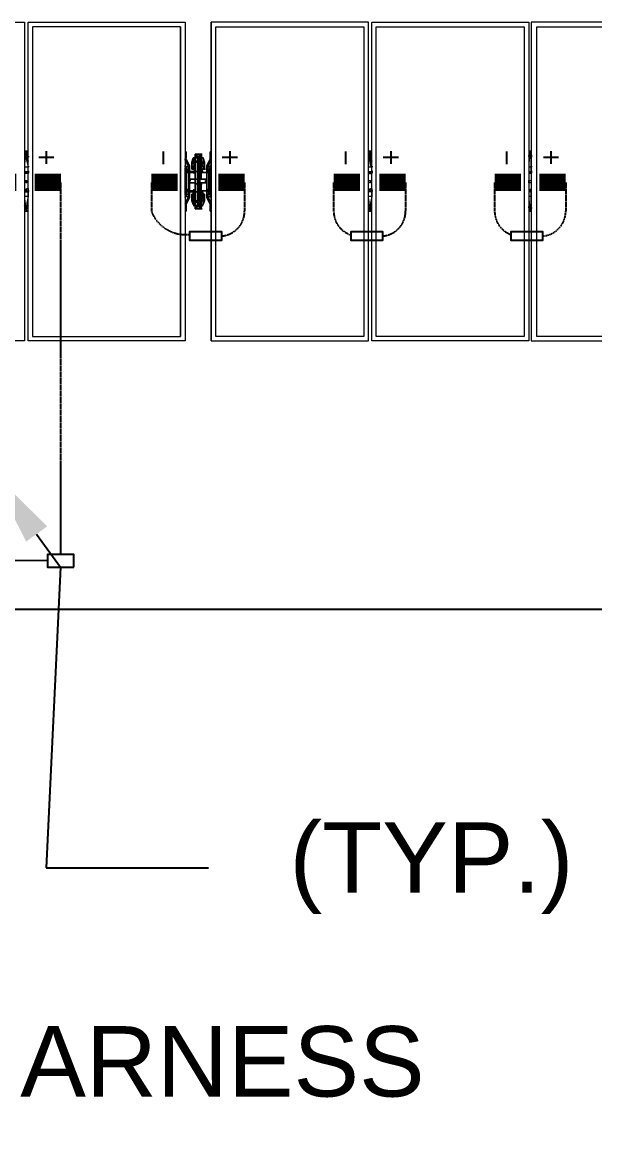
# Model space of a CAD drawing. Header units: feet. Extents: x -13743 to 68376, y -48 to 67763.
# Drawn here: x 4858.8 to 5021.5, y 9135.2 to 9451.6 of the extents above; entities that cross this region are included whole.
import ezdxf
from ezdxf import colors
from ezdxf.entities.mleader import LeaderData, LeaderLine
from ezdxf.lldxf.tags import DXFTag
from ezdxf.math import Vec2, Vec3

# ---------------------------------------------------------------- set-up
doc = ezdxf.new("R2010")
doc.units = ezdxf.units.FT
doc.header["$MEASUREMENT"] = 0
doc.linetypes.add('HIDDEN', pattern=[0.375, 0.25, -0.125])
for name, color, linetype in [('E-DC HARNESS-NEG', 170, 'DC HARNESS CABLE'), ('E-DC HARNESS-POS', 10, 'DC HARNESS CABLE'), ('E-HARN-COMP', 8, 'Continuous'), ('E-TRNK-CABL-NEG', 6, 'HIDDEN'), ('E-TRUNK-CABLE-POS', 6, 'HIDDEN'), ('G-ANNO-TEXT', 1, 'Continuous'), ('Polarity-Text', 7, 'Continuous')]:
    doc.layers.add(name, color=color, linetype=linetype)
doc.styles.add('NEI-A', font='arial.ttf')
doc.styles.get("Standard").update_dxf_attribs({"font": 'arial.ttf'})
tags = doc.linetypes.add('DC HARNESS CABLE', pattern='A,0.5,-0.2,["DH",Standard,S=0.1,R=0,X=-0.1,Y=-0.05],-0.2', length=0.9).pattern_tags.tags
tags[6] = DXFTag(74, 10)

# ---------------------------------------------------------------- blocks, each defined once
blk = doc.blocks.new('A$C4742fff2')
at = {"lineweight": 5}
for points in [[(13.2545, 0.4666), (13.4845, 0.4666), (13.4845, 0), (13.2545, 0)], [(13.4895, 0), (13.4895, 0.4666), (13.7194, 0.4666), (13.7194, 0)], [(13.7128, 0.46), (13.4961, 0.46), (13.4961, 0.0067), (13.7128, 0.0067)], [(13.7578, 0), (13.9878, 0), (13.9878, 0.4666), (13.7578, 0.4666)], [(13.7644, 0.0067), (13.7644, 0.46), (13.9811, 0.46), (13.9811, 0.0067)], [(13.9928, 0.4666), (14.2228, 0.4666), (14.2228, 0), (13.9928, 0)], [(13.9994, 0.0067), (13.9994, 0.46), (14.2161, 0.46), (14.2161, 0.0067)], [(14.2261, 0.4666), (14.2261, 0), (14.4577, 0), (14.4577, 0.4666)], [(14.2344, 0.46), (14.4511, 0.46), (14.4511, 0.0067), (14.2344, 0.0067)], [(13.7211, 0.27), (13.7211, 0.2683), (13.7211, 0.27), (13.7211, 0.2767), (13.7194, 0.2767), (13.7211, 0.2767)], [(13.7261, 0.2517), (13.7244, 0.2517), (13.7244, 0.255), (13.7244, 0.2567), (13.7261, 0.2567), (13.7211, 0.2667), (13.7261, 0.2567), (13.7244, 0.2567), (13.7244, 0.255), (13.7211, 0.255), (13.7211, 0.2517), (13.7244, 0.2517), (13.7261, 0.2517), (13.7261, 0.215), (13.7244, 0.215), (13.7261, 0.215), (13.7261, 0.2117), (13.7244, 0.2117), (13.7261, 0.2117), (13.7261, 0.21), (13.7211, 0.2), (13.7261, 0.21), (13.7261, 0.2117), (13.7244, 0.2117), (13.7211, 0.2117), (13.7244, 0.2117), (13.7261, 0.2117), (13.7244, 0.2117), (13.7244, 0.215), (13.7211, 0.215), (13.7211, 0.2167), (13.7194, 0.2167), (13.7194, 0.25), (13.7211, 0.25), (13.7211, 0.2517), (13.7211, 0.25), (13.7194, 0.25), (13.7194, 0.2167), (13.7211, 0.2167), (13.7211, 0.215), (13.7244, 0.215), (13.7261, 0.215), (13.7261, 0.2117), (13.7244, 0.2117), (13.7244, 0.215), (13.7261, 0.215), (13.7261, 0.2517), (13.7244, 0.2517), (13.7261, 0.2517), (13.7261, 0.255), (13.7261, 0.2567), (13.7261, 0.255)], [(13.7444, 0.2733), (13.7428, 0.2733), (13.7411, 0.2733), (13.7344, 0.2733), (13.7344, 0.2717), (13.7344, 0.27), (13.7344, 0.2683), (13.7328, 0.2683), (13.7328, 0.26), (13.7328, 0.2567), (13.7328, 0.26), (13.7328, 0.2683), (13.7344, 0.2683), (13.7344, 0.27), (13.7344, 0.2717), (13.7361, 0.2717), (13.7344, 0.2717), (13.7344, 0.2617), (13.7344, 0.2717), (13.7344, 0.27), (13.7361, 0.27), (13.7344, 0.27), (13.7344, 0.2717), (13.7344, 0.2733), (13.7361, 0.2733), (13.7344, 0.2733), (13.7361, 0.2717), (13.7378, 0.2717), (13.7361, 0.2717), (13.7378, 0.2717), (13.7361, 0.2717), (13.7378, 0.2717), (13.7361, 0.2717), (13.7378, 0.2717), (13.7378, 0.2683), (13.7378, 0.27), (13.7394, 0.27), (13.7378, 0.27), (13.7394, 0.27), (13.7378, 0.27), (13.7394, 0.27), (13.7411, 0.27), (13.7411, 0.2683), (13.7394, 0.2683), (13.7394, 0.2717), (13.7411, 0.2717), (13.7428, 0.2717), (13.7411, 0.2717), (13.7394, 0.2717), (13.7411, 0.2717), (13.7394, 0.2717), (13.7394, 0.2683), (13.7378, 0.2683), (13.7378, 0.2483), (13.7394, 0.2483), (13.7394, 0.2183), (13.7411, 0.2183), (13.7411, 0.2483), (13.7411, 0.2183), (13.7394, 0.2183), (13.7394, 0.2483), (13.7378, 0.2483), (13.7378, 0.2683), (13.7344, 0.2683), (13.7344, 0.2483), (13.7378, 0.2483), (13.7378, 0.2183), (13.7394, 0.2183), (13.7378, 0.2183), (13.7378, 0.2), (13.7394, 0.2), (13.7411, 0.2), (13.7394, 0.2), (13.7378, 0.2), (13.7378, 0.2183), (13.7344, 0.2183), (13.7344, 0.2483), (13.7328, 0.2483), (13.7344, 0.2483), (13.7328, 0.2483), (13.7344, 0.2483), (13.7328, 0.2483), (13.7344, 0.2483), (13.7261, 0.2483), (13.7244, 0.2483), (13.7228, 0.2483), (13.7244, 0.2483), (13.7228, 0.2483), (13.7244, 0.2483), (13.7228, 0.2483), (13.7244, 0.2483), (13.7228, 0.2483), (13.7244, 0.2483), (13.7228, 0.25), (13.7228, 0.2483), (13.7211, 0.2483), (13.7228, 0.2483), (13.7244, 0.2483), (13.7244, 0.2467), (13.7228, 0.2467), (13.7211, 0.2467), (13.7211, 0.2483), (13.7211, 0.2467), (13.7228, 0.2467), (13.7244, 0.2467), (13.7244, 0.2483), (13.7228, 0.2483), (13.7244, 0.2483), (13.7228, 0.2483), (13.7244, 0.2483), (13.7228, 0.2483), (13.7244, 0.2483), (13.7228, 0.2483), (13.7244, 0.2483), (13.7261, 0.2483), (13.7344, 0.2483), (13.7344, 0.2183), (13.7378, 0.2183), (13.7378, 0.2483), (13.7344, 0.2483), (13.7344, 0.2683), (13.7378, 0.2683), (13.7378, 0.2483), (13.7378, 0.2683), (13.7394, 0.2683), (13.7411, 0.2683), (13.7411, 0.27), (13.7394, 0.27), (13.7411, 0.27), (13.7394, 0.27), (13.7378, 0.27), (13.7378, 0.2683), (13.7378, 0.2717), (13.7361, 0.2717), (13.7344, 0.2717), (13.7344, 0.2733), (13.7411, 0.2733), (13.7428, 0.2733), (13.7428, 0.27), (13.7428, 0.2717), (13.7428, 0.27), (13.7444, 0.27), (13.7428, 0.27), (13.7428, 0.2733), (13.7411, 0.2717), (13.7394, 0.2717), (13.7411, 0.2717), (13.7394, 0.2717), (13.7411, 0.2717), (13.7428, 0.2717), (13.7444, 0.2717), (13.7428, 0.2717), (13.7411, 0.2717), (13.7428, 0.2717), (13.7428, 0.2733), (13.7411, 0.2717), (13.7428, 0.2717), (13.7428, 0.2733), (13.7444, 0.2733), (13.7428, 0.2733)], [(13.7294, 0.2533), (13.7294, 0.2517), (13.7294, 0.2617), (13.7294, 0.2517), (13.7294, 0.2617), (13.7294, 0.2517)], [(13.7361, 0.2717), (13.7344, 0.2717), (13.7344, 0.2733), (13.7361, 0.2733), (13.7344, 0.2733)], [(13.7361, 0.2733), (13.7344, 0.2733)], [(13.7361, 0.2633), (13.7344, 0.2633)], [(13.7344, 0.24), (13.7344, 0.2383), (13.7344, 0.24), (13.7344, 0.2617), (13.7361, 0.2617), (13.7344, 0.2617)], [(13.7394, 0.2683), (13.7394, 0.2483), (13.7411, 0.2483), (13.7411, 0.2683)], [(13.7394, 0.2683), (13.7394, 0.2483), (13.7411, 0.2483), (13.7411, 0.2683)], [(13.7428, 0.2633), (13.7411, 0.2633)], [(13.7428, 0.2617), (13.7428, 0.2717), (13.7428, 0.2617), (13.7444, 0.2617), (13.7428, 0.2617), (13.7428, 0.24), (13.7428, 0.2383), (13.7428, 0.24), (13.7428, 0.2367), (13.7428, 0.24), (13.7428, 0.2367), (13.7428, 0.24)], [(13.7428, 0.2683), (13.7428, 0.26), (13.7461, 0.26), (13.7461, 0.2583), (13.7461, 0.26), (13.7428, 0.26)], [(13.7461, 0.2683), (13.7461, 0.26), (13.7461, 0.2683), (13.7428, 0.2683), (13.7461, 0.2683), (13.7478, 0.2617), (13.7478, 0.2517), (13.7461, 0.2517), (13.7461, 0.2533), (13.7461, 0.2517), (13.7478, 0.2517), (13.7478, 0.2617)], [(13.7478, 0.2517), (13.7478, 0.2617), (13.7478, 0.2517), (13.7494, 0.2517)], [(13.7528, 0.255), (13.7561, 0.255), (13.7561, 0.2533), (13.7544, 0.2517), (13.7561, 0.2517), (13.7561, 0.2533), (13.7578, 0.2533), (13.7561, 0.2533), (13.7561, 0.2517), (13.7544, 0.2517), (13.7561, 0.2533), (13.7561, 0.255), (13.7528, 0.255), (13.7511, 0.2567), (13.7561, 0.2667), (13.7511, 0.2567), (13.7528, 0.255), (13.7544, 0.255), (13.7528, 0.255), (13.7528, 0.2533), (13.7511, 0.2517), (13.7511, 0.255)], [(13.7561, 0.2683), (13.7561, 0.27), (13.7561, 0.2767), (13.7578, 0.2767), (13.7561, 0.2767), (13.7561, 0.27)], [(13.7194, 0.2517), (13.7194, 0.2533), (13.7194, 0.2517), (13.7211, 0.2517), (13.7194, 0.2517), (13.7194, 0.25)], [(13.7211, 0.2467), (13.7194, 0.2467)], [(13.7244, 0.2517), (13.7211, 0.2517), (13.7211, 0.255), (13.7244, 0.255)], [(13.7228, 0.25), (13.7211, 0.25), (13.7211, 0.2483), (13.7211, 0.2467), (13.7228, 0.2467), (13.7244, 0.2467), (13.7244, 0.2483), (13.7244, 0.25)], [(13.7228, 0.25), (13.7211, 0.2483), (13.7228, 0.2467), (13.7244, 0.2483)], [(13.7228, 0.25), (13.7211, 0.25), (13.7211, 0.2483), (13.7211, 0.2467), (13.7228, 0.2467), (13.7244, 0.2467), (13.7244, 0.2483), (13.7244, 0.25)], [(13.7228, 0.25), (13.7211, 0.2483), (13.7228, 0.2467), (13.7244, 0.2483)], [(13.7244, 0.2483), (13.7228, 0.25), (13.7228, 0.2483)], [(13.7244, 0.255), (13.7261, 0.255)], [(13.7244, 0.255), (13.7261, 0.255)], [(13.7261, 0.2483), (13.7311, 0.2483)], [(13.7344, 0.2467), (13.7261, 0.2467)], [(13.7328, 0.25), (13.7311, 0.2517), (13.7294, 0.2517), (13.7311, 0.2517), (13.7328, 0.25), (13.7311, 0.2517), (13.7328, 0.25), (13.7328, 0.255), (13.7311, 0.2567), (13.7328, 0.255), (13.7328, 0.25), (13.7311, 0.2517)], [(13.7311, 0.26), (13.7311, 0.2583)], [(13.7311, 0.2517), (13.7311, 0.2567)], [(13.7328, 0.2517), (13.7328, 0.25), (13.7311, 0.2517), (13.7328, 0.25)], [(13.7311, 0.2467), (13.7328, 0.245)], [(13.7378, 0.1983), (13.7378, 0.2483), (13.7378, 0.1983), (13.7344, 0.1983), (13.7344, 0.2183), (13.7344, 0.1983)], [(13.7461, 0.2567), (13.7461, 0.2517), (13.7444, 0.2517), (13.7444, 0.25), (13.7428, 0.255), (13.7444, 0.255), (13.7444, 0.2567)], [(13.7461, 0.2567), (13.7461, 0.2517), (13.7444, 0.2517), (13.7444, 0.25), (13.7428, 0.255), (13.7444, 0.255), (13.7444, 0.2567)], [(13.7444, 0.2483), (13.7428, 0.2483)], [(13.7444, 0.2483), (13.7428, 0.2483), (13.7444, 0.2483), (13.7461, 0.2483)], [(13.7511, 0.2467), (13.7428, 0.2467)], [(13.7444, 0.2567), (13.7444, 0.26)], [(13.7461, 0.2517), (13.7444, 0.25), (13.7444, 0.2517), (13.7444, 0.25), (13.7461, 0.2517), (13.7444, 0.25)], [(13.7461, 0.2517), (13.7444, 0.25)], [(13.7461, 0.2483), (13.7444, 0.2483)], [(13.7511, 0.255), (13.7511, 0.2567), (13.7511, 0.255), (13.7511, 0.2517), (13.7528, 0.2533), (13.7528, 0.255)], [(13.7561, 0.25), (13.7561, 0.2167), (13.7544, 0.2167), (13.7544, 0.215), (13.7511, 0.215), (13.7528, 0.215), (13.7511, 0.215), (13.7511, 0.2517), (13.7511, 0.215), (13.7528, 0.215), (13.7528, 0.2117), (13.7561, 0.2117), (13.7561, 0.2133), (13.7544, 0.215), (13.7561, 0.215), (13.7578, 0.2133), (13.7561, 0.215), (13.7544, 0.215), (13.7544, 0.2167), (13.7561, 0.2167), (13.7561, 0.25), (13.7544, 0.25), (13.7544, 0.2517), (13.7511, 0.2517), (13.7544, 0.2517), (13.7544, 0.25), (13.7561, 0.25), (13.7561, 0.2517)], [(13.7528, 0.2517), (13.7511, 0.2517)], [(13.7528, 0.25), (13.7511, 0.2483), (13.7528, 0.2467), (13.7544, 0.2483)], [(13.7528, 0.2467), (13.7544, 0.2467), (13.7544, 0.2483), (13.7544, 0.25), (13.7528, 0.25), (13.7511, 0.25), (13.7511, 0.2483), (13.7511, 0.2467)], [(13.7528, 0.25), (13.7511, 0.2483), (13.7528, 0.2467), (13.7544, 0.2483)], [(13.7528, 0.2467), (13.7544, 0.2467), (13.7544, 0.2483), (13.7544, 0.25), (13.7528, 0.25), (13.7511, 0.25), (13.7511, 0.2483), (13.7511, 0.2467)], [(13.7544, 0.2483), (13.7528, 0.2483)], [(13.7544, 0.2483), (13.7528, 0.2483)], [(13.7578, 0.2467), (13.7561, 0.2467)], [(13.4861, 0.235), (13.4878, 0.235), (13.4878, 0.2317), (13.4861, 0.2317), (13.4861, 0.2333), (13.4845, 0.2333)], [(13.7211, 0.2367), (13.7194, 0.2367)], [(13.7211, 0.235), (13.7194, 0.235)], [(13.7211, 0.2317), (13.7194, 0.2317)], [(13.7211, 0.2317), (13.7194, 0.2317)], [(13.7344, 0.2367), (13.7261, 0.2367), (13.7344, 0.2367), (13.7344, 0.24), (13.7344, 0.2367), (13.7361, 0.2367), (13.7344, 0.2367), (13.7361, 0.2367), (13.7344, 0.2367), (13.7361, 0.2367), (13.7344, 0.2367), (13.7361, 0.2367)], [(13.7261, 0.2317), (13.7261, 0.235), (13.7278, 0.235), (13.7261, 0.235)], [(13.7278, 0.2317), (13.7261, 0.2317), (13.7344, 0.2317), (13.7344, 0.23), (13.7361, 0.23), (13.7344, 0.23), (13.7344, 0.2317), (13.7261, 0.2317)], [(13.7344, 0.2367), (13.7344, 0.24)], [(13.7344, 0.23), (13.7361, 0.23), (13.7344, 0.23), (13.7344, 0.2317)], [(13.7344, 0.2267), (13.7344, 0.23)], [(13.7344, 0.2267), (13.7344, 0.23)], [(13.7344, 0.2267), (13.7344, 0.2283), (13.7344, 0.2267), (13.7344, 0.205), (13.7361, 0.205), (13.7344, 0.205)], [(13.7511, 0.2367), (13.7411, 0.2367)], [(13.7511, 0.235), (13.7494, 0.235), (13.7494, 0.2317), (13.7511, 0.2317), (13.7411, 0.2317), (13.7511, 0.2317), (13.7494, 0.2317), (13.7494, 0.235)], [(13.7444, 0.2367), (13.7428, 0.2367)], [(13.7444, 0.2367), (13.7428, 0.2367)], [(13.7428, 0.23), (13.7444, 0.23), (13.7428, 0.23), (13.7428, 0.2317), (13.7428, 0.23), (13.7428, 0.2267)], [(13.7444, 0.23), (13.7428, 0.23), (13.7428, 0.2267), (13.7428, 0.23)], [(13.7428, 0.2267), (13.7428, 0.2283), (13.7428, 0.2267), (13.7428, 0.205), (13.7444, 0.205), (13.7428, 0.205)], [(13.7578, 0.2367), (13.7561, 0.2367)], [(13.7578, 0.235), (13.7561, 0.235)], [(13.7561, 0.2317), (13.7578, 0.2317)], [(13.7561, 0.2317), (13.7578, 0.2317)], [(13.9894, 0.235), (13.9911, 0.235), (13.9911, 0.2317), (13.9894, 0.2317), (13.9878, 0.2333), (13.9878, 0.235)], [(14.2244, 0.235), (14.2261, 0.235), (14.2261, 0.2317), (14.2228, 0.2317), (14.2228, 0.2333), (14.2228, 0.235)], [(13.7228, 0.2183), (13.7211, 0.2183), (13.7211, 0.22), (13.7194, 0.22), (13.7211, 0.22), (13.7211, 0.2183), (13.7228, 0.2183), (13.7244, 0.2183), (13.7244, 0.22), (13.7228, 0.22), (13.7244, 0.22), (13.7228, 0.22), (13.7244, 0.22), (13.7228, 0.22), (13.7244, 0.22), (13.7228, 0.22), (13.7244, 0.22), (13.7228, 0.22), (13.7244, 0.22), (13.7228, 0.22), (13.7244, 0.22), (13.7228, 0.22), (13.7244, 0.22), (13.7228, 0.22), (13.7244, 0.22), (13.7261, 0.22), (13.7244, 0.22), (13.7228, 0.22), (13.7228, 0.2217), (13.7244, 0.22), (13.7244, 0.2183)], [(13.7194, 0.2167), (13.7194, 0.215)], [(13.7194, 0.2133), (13.7194, 0.215), (13.7211, 0.215), (13.7211, 0.2117), (13.7211, 0.215), (13.7194, 0.215)], [(13.7244, 0.22), (13.7228, 0.22), (13.7211, 0.22), (13.7228, 0.22), (13.7228, 0.2217)], [(13.7228, 0.2217), (13.7211, 0.22), (13.7228, 0.2183), (13.7244, 0.22)], [(13.7228, 0.2217), (13.7211, 0.2217), (13.7211, 0.22), (13.7211, 0.2183), (13.7228, 0.2183), (13.7244, 0.2183), (13.7244, 0.22), (13.7244, 0.2217)], [(13.7228, 0.2217), (13.7211, 0.22), (13.7228, 0.2183), (13.7244, 0.22)], [(13.7228, 0.2217), (13.7211, 0.2217), (13.7211, 0.22), (13.7211, 0.2183), (13.7228, 0.2183), (13.7244, 0.2183), (13.7244, 0.22), (13.7244, 0.2217)], [(13.7311, 0.22), (13.7261, 0.22), (13.7344, 0.22), (13.7261, 0.22), (13.7311, 0.22), (13.7328, 0.2217)], [(13.7328, 0.2183), (13.7344, 0.2183), (13.7328, 0.2183), (13.7344, 0.2183), (13.7261, 0.2183), (13.7344, 0.2183)], [(13.7294, 0.215), (13.7311, 0.215), (13.7328, 0.2167), (13.7311, 0.215), (13.7328, 0.2167), (13.7328, 0.215), (13.7328, 0.2167), (13.7311, 0.215), (13.7328, 0.2167), (13.7311, 0.215), (13.7294, 0.215), (13.7294, 0.205)], [(13.7311, 0.2), (13.7311, 0.2083), (13.7328, 0.2083), (13.7328, 0.1983), (13.7311, 0.1983), (13.7328, 0.1983), (13.7328, 0.2083), (13.7311, 0.2083), (13.7311, 0.2), (13.7294, 0.205), (13.7294, 0.215), (13.7294, 0.2133), (13.7294, 0.215), (13.7294, 0.205)], [(13.7311, 0.21), (13.7311, 0.2117), (13.7328, 0.2117), (13.7328, 0.2083), (13.7328, 0.2117), (13.7311, 0.2117), (13.7311, 0.21), (13.7311, 0.2083), (13.7311, 0.21), (13.7311, 0.2167), (13.7328, 0.2167), (13.7328, 0.2117), (13.7328, 0.2167), (13.7311, 0.2167)], [(13.7344, 0.2183), (13.7328, 0.2183)], [(13.7428, 0.2183), (13.7444, 0.2183), (13.7444, 0.22), (13.7428, 0.22), (13.7511, 0.22), (13.7428, 0.22), (13.7444, 0.22), (13.7444, 0.2183), (13.7428, 0.2183), (13.7444, 0.2183), (13.7461, 0.2183), (13.7444, 0.2183)], [(13.7444, 0.2167), (13.7444, 0.215), (13.7444, 0.2167), (13.7428, 0.2117), (13.7461, 0.2117), (13.7461, 0.21), (13.7461, 0.2083), (13.7461, 0.21), (13.7461, 0.2117), (13.7428, 0.2117), (13.7444, 0.2167), (13.7461, 0.2167), (13.7461, 0.215)], [(13.7461, 0.2133), (13.7461, 0.215), (13.7478, 0.215), (13.7478, 0.205), (13.7461, 0.2), (13.7461, 0.2083), (13.7428, 0.2083), (13.7428, 0.1983), (13.7461, 0.1983), (13.7428, 0.1983), (13.7428, 0.2083), (13.7461, 0.2083), (13.7461, 0.2), (13.7478, 0.205), (13.7478, 0.215), (13.7478, 0.205), (13.7478, 0.215), (13.7461, 0.215)], [(13.7461, 0.2183), (13.7444, 0.2183)], [(13.7461, 0.215), (13.7461, 0.21), (13.7461, 0.215), (13.7461, 0.2167), (13.7444, 0.2167), (13.7461, 0.215), (13.7444, 0.2167)], [(13.7528, 0.2217), (13.7511, 0.22), (13.7528, 0.2183), (13.7544, 0.22)], [(13.7528, 0.2183), (13.7544, 0.2183), (13.7544, 0.22), (13.7544, 0.2217), (13.7528, 0.2217), (13.7511, 0.2217), (13.7511, 0.22), (13.7511, 0.2183)], [(13.7528, 0.2217), (13.7511, 0.22), (13.7528, 0.2183), (13.7544, 0.22)], [(13.7528, 0.2183), (13.7544, 0.2183), (13.7544, 0.22), (13.7544, 0.2217), (13.7528, 0.2217), (13.7511, 0.2217), (13.7511, 0.22), (13.7511, 0.2183)], [(13.7528, 0.2117), (13.7561, 0.2117), (13.7561, 0.2133), (13.7544, 0.215), (13.7511, 0.215), (13.7528, 0.215), (13.7528, 0.2117), (13.7544, 0.2117), (13.7528, 0.2117), (13.7511, 0.2117), (13.7511, 0.21), (13.7511, 0.2117)], [(13.7511, 0.2117), (13.7511, 0.215)], [(13.7528, 0.22), (13.7544, 0.22), (13.7528, 0.2217)], [(13.7528, 0.22), (13.7544, 0.22), (13.7528, 0.2217)], [(13.7561, 0.22), (13.7578, 0.22), (13.7561, 0.22), (13.7544, 0.22), (13.7528, 0.22), (13.7544, 0.22), (13.7528, 0.22), (13.7544, 0.22), (13.7528, 0.22), (13.7544, 0.22), (13.7528, 0.22), (13.7528, 0.2183), (13.7544, 0.2183), (13.7544, 0.22), (13.7528, 0.22), (13.7544, 0.22), (13.7528, 0.22), (13.7544, 0.22), (13.7528, 0.22), (13.7544, 0.22), (13.7528, 0.22), (13.7544, 0.22)], [(13.7544, 0.22), (13.7528, 0.22), (13.7528, 0.2183), (13.7544, 0.2183)], [(13.7561, 0.2183), (13.7544, 0.2183)], [(13.7561, 0.215), (13.7561, 0.2167), (13.7561, 0.215), (13.7578, 0.215)], [(13.7194, 0.19), (13.7211, 0.19), (13.7211, 0.1967), (13.7211, 0.1983), (13.7211, 0.1967), (13.7211, 0.19)], [(13.7261, 0.2117), (13.7261, 0.21)], [(13.7344, 0.1933), (13.7344, 0.195), (13.7344, 0.1933), (13.7361, 0.1933), (13.7344, 0.1933), (13.7344, 0.195), (13.7344, 0.1933), (13.7361, 0.1933), (13.7344, 0.1933), (13.7344, 0.195), (13.7361, 0.195), (13.7344, 0.195), (13.7361, 0.195), (13.7361, 0.1967), (13.7361, 0.195), (13.7344, 0.195), (13.7344, 0.1967), (13.7344, 0.195), (13.7344, 0.1967), (13.7344, 0.195), (13.7344, 0.1983), (13.7328, 0.1983), (13.7344, 0.1983), (13.7344, 0.195)], [(13.7361, 0.2033), (13.7344, 0.2033)], [(13.7361, 0.1967), (13.7378, 0.1967), (13.7394, 0.1967), (13.7378, 0.1967), (13.7378, 0.1983), (13.7394, 0.1983), (13.7394, 0.1967), (13.7378, 0.1967), (13.7378, 0.1983), (13.7394, 0.1983), (13.7394, 0.1967), (13.7411, 0.1967), (13.7411, 0.195), (13.7411, 0.1967), (13.7394, 0.1967), (13.7411, 0.195), (13.7411, 0.1967), (13.7394, 0.1967), (13.7411, 0.1967), (13.7411, 0.195), (13.7394, 0.1967), (13.7378, 0.1967), (13.7378, 0.2), (13.7378, 0.1967), (13.7361, 0.1967), (13.7378, 0.1967), (13.7361, 0.1967), (13.7344, 0.1967)], [(13.7361, 0.195), (13.7361, 0.1967), (13.7361, 0.195), (13.7378, 0.195)], [(13.7411, 0.1967), (13.7394, 0.1967), (13.7411, 0.1967), (13.7411, 0.1983)], [(13.7411, 0.1967), (13.7394, 0.1967)], [(13.7411, 0.2033), (13.7428, 0.2033)], [(13.7411, 0.195), (13.7428, 0.195), (13.7428, 0.1967), (13.7428, 0.195), (13.7428, 0.1933), (13.7428, 0.195), (13.7411, 0.195), (13.7428, 0.195)], [(13.7428, 0.195), (13.7428, 0.1933), (13.7444, 0.1933), (13.7428, 0.1933), (13.7428, 0.195), (13.7428, 0.1967), (13.7444, 0.1967), (13.7428, 0.1967), (13.7428, 0.195), (13.7428, 0.1967), (13.7444, 0.1967), (13.7428, 0.1967), (13.7428, 0.205), (13.7428, 0.1967)], [(13.7444, 0.1983), (13.7428, 0.1983)], [(13.7444, 0.2083), (13.7444, 0.2117)], [(13.7528, 0.2117), (13.7511, 0.2117), (13.7511, 0.21), (13.7561, 0.2), (13.7511, 0.21), (13.7511, 0.2117)], [(13.7561, 0.1967), (13.7561, 0.1983), (13.7561, 0.1967), (13.7561, 0.19), (13.7578, 0.19), (13.7561, 0.19)], [(13.7361, 0.1933), (13.7411, 0.1933), (13.7428, 0.1933), (13.7428, 0.195), (13.7428, 0.1933), (13.7411, 0.1933)]]:
    blk.add_lwpolyline(points, close=True, dxfattribs=at)
for points in [[(13.7128, 0.46), (13.7128, 0.0067)], [(13.7194, 0.4666), (13.7194, 0)], [(13.7578, 0), (13.7578, 0.4666)], [(13.7644, 0.0067), (13.7644, 0.46)], [(13.4845, 0.2783), (13.4895, 0.2783)], [(13.9878, 0.2783), (13.9928, 0.2783)], [(14.2228, 0.2783), (14.2261, 0.2783)], [(13.4911, 0.255), (13.4895, 0.255), (13.4895, 0.2567), (13.4878, 0.265), (13.4861, 0.275), (13.4878, 0.275), (13.4878, 0.2717), (13.4895, 0.27)], [(13.4861, 0.2733), (13.4861, 0.27)], [(13.7211, 0.2667), (13.7211, 0.2667)], [(13.7211, 0.2667), (13.7211, 0.2667)], [(13.7294, 0.2617), (13.7311, 0.2683)], [(13.7294, 0.2617), (13.7311, 0.2683)], [(13.7311, 0.2683), (13.7311, 0.26), (13.7328, 0.26)], [(13.7328, 0.2683), (13.7311, 0.2683)], [(13.7311, 0.2683), (13.7311, 0.26), (13.7328, 0.26)], [(13.7328, 0.2683), (13.7311, 0.2683)], [(13.7311, 0.2617), (13.7311, 0.2617)], [(13.7311, 0.2617), (13.7311, 0.2617)], [(13.7444, 0.2683), (13.7444, 0.2683)], [(13.7444, 0.2683), (13.7444, 0.2683)], [(13.7461, 0.2617), (13.7461, 0.2617)], [(13.7461, 0.2617), (13.7461, 0.2617)], [(13.7561, 0.2667), (13.7561, 0.2667)], [(13.7561, 0.2667), (13.7561, 0.2667)], [(13.9944, 0.255), (13.9928, 0.255), (13.9911, 0.2567), (13.9911, 0.265), (13.9894, 0.275), (13.9911, 0.275), (13.9894, 0.275), (13.9911, 0.275), (13.9911, 0.2717), (13.9911, 0.27)], [(13.9894, 0.2733), (13.9894, 0.27)], [(14.2261, 0.27), (14.2261, 0.2733), (14.2244, 0.2733), (14.2244, 0.275), (14.2261, 0.275)], [(14.2278, 0.255), (14.2261, 0.255), (14.2261, 0.265), (14.2244, 0.275)], [(14.2244, 0.2733), (14.2244, 0.27)], [(13.4845, 0.2483), (13.4895, 0.2483)], [(13.4845, 0.2467), (13.4895, 0.2467), (13.4911, 0.2467)], [(13.4895, 0.2467), (13.4895, 0.245), (13.4845, 0.245)], [(13.4911, 0.2483), (13.4895, 0.2483), (13.4895, 0.255)], [(13.7261, 0.2517), (13.7261, 0.2517)], [(13.7261, 0.2517), (13.7261, 0.2517)], [(13.7428, 0.2483), (13.7444, 0.2483)], [(13.7428, 0.2483), (13.7444, 0.2483)], [(13.7511, 0.2517), (13.7511, 0.2517)], [(13.7511, 0.2517), (13.7511, 0.2517)], [(13.7528, 0.2517), (13.7528, 0.2517)], [(13.7528, 0.2517), (13.7528, 0.2517)], [(13.7528, 0.2483), (13.7528, 0.25), (13.7544, 0.2483)], [(13.7528, 0.2483), (13.7528, 0.25), (13.7544, 0.2483)], [(13.7528, 0.2483), (13.7544, 0.2483)], [(13.7528, 0.2483), (13.7544, 0.2483)], [(13.7528, 0.2483), (13.7544, 0.2483)], [(13.7528, 0.2483), (13.7544, 0.2483)], [(13.7528, 0.2483), (13.7528, 0.2467), (13.7544, 0.2467)], [(13.7528, 0.2483), (13.7544, 0.2483)], [(13.7528, 0.2483), (13.7544, 0.2483)], [(13.7528, 0.2483), (13.7544, 0.2483)], [(13.7528, 0.2483), (13.7544, 0.2483)], [(13.7528, 0.2483), (13.7544, 0.2483)], [(13.7528, 0.2483), (13.7544, 0.2483)], [(13.7528, 0.2483), (13.7544, 0.2483)], [(13.7528, 0.2483), (13.7544, 0.2483)], [(13.7528, 0.2483), (13.7544, 0.2483)], [(13.7528, 0.2483), (13.7528, 0.2467), (13.7544, 0.2467)], [(13.7528, 0.2483), (13.7544, 0.2483)], [(13.7528, 0.2467), (13.7544, 0.2467)], [(13.7528, 0.2467), (13.7544, 0.2467)], [(13.7544, 0.2467), (13.7544, 0.2483)], [(13.7544, 0.2467), (13.7544, 0.2483)], [(13.9878, 0.2483), (13.9928, 0.2483)], [(13.9878, 0.2467), (13.9928, 0.2467), (13.9944, 0.2467)], [(13.9878, 0.245), (13.9911, 0.245), (13.9928, 0.245), (13.9928, 0.2467)], [(13.9944, 0.2483), (13.9928, 0.2483), (13.9928, 0.255)], [(14.2228, 0.2483), (14.2261, 0.2483)], [(14.2228, 0.2467), (14.2261, 0.2467), (14.2278, 0.2467)], [(14.2261, 0.2467), (14.2261, 0.245), (14.2228, 0.245)], [(14.2278, 0.2483), (14.2261, 0.2483), (14.2261, 0.255)], [(13.7428, 0.2367), (13.7444, 0.2367)], [(13.7428, 0.2367), (13.7444, 0.2367)], [(13.7428, 0.2367), (13.7444, 0.2367)], [(13.7428, 0.2367), (13.7444, 0.2367)], [(13.7428, 0.2367), (13.7444, 0.2367)], [(13.7428, 0.2367), (13.7444, 0.2367)], [(13.7428, 0.23), (13.7428, 0.2317)], [(13.7428, 0.23), (13.7428, 0.2317)], [(13.7428, 0.23), (13.7444, 0.23)], [(13.7428, 0.23), (13.7444, 0.23)], [(13.4845, 0.2233), (13.4861, 0.2217), (13.4878, 0.2217), (13.4878, 0.2233), (13.4895, 0.2233), (13.4895, 0.22), (13.4895, 0.2183)], [(13.4845, 0.22), (13.4895, 0.22), (13.4911, 0.22)], [(13.4845, 0.2183), (13.4895, 0.2183), (13.4895, 0.2117), (13.4878, 0.2017), (13.4878, 0.195), (13.4861, 0.1933), (13.4878, 0.1933)], [(13.7244, 0.215), (13.7244, 0.215)], [(13.7244, 0.215), (13.7244, 0.215)], [(13.7261, 0.215), (13.7261, 0.215)], [(13.7261, 0.215), (13.7261, 0.215)], [(13.7394, 0.2183), (13.7394, 0.1983), (13.7411, 0.1983), (13.7411, 0.2183)], [(13.7394, 0.2183), (13.7394, 0.1983), (13.7411, 0.1983), (13.7411, 0.2183)], [(13.7461, 0.215), (13.7444, 0.2167)], [(13.7461, 0.215), (13.7444, 0.2167)], [(13.7511, 0.215), (13.7511, 0.215)], [(13.7511, 0.215), (13.7511, 0.215)], [(13.7528, 0.215), (13.7528, 0.215)], [(13.7528, 0.215), (13.7528, 0.215)], [(13.9878, 0.2233), (13.9894, 0.2217), (13.9911, 0.2217), (13.9911, 0.2233), (13.9928, 0.2233), (13.9928, 0.22), (13.9928, 0.2183), (13.9928, 0.2117), (13.9911, 0.2017), (13.9894, 0.195), (13.9894, 0.1933), (13.9911, 0.1933)], [(13.9878, 0.22), (13.9928, 0.22), (13.9944, 0.22)], [(13.9928, 0.2183), (13.9878, 0.2183)], [(14.2228, 0.2233), (14.2228, 0.2217), (14.2261, 0.2217), (14.2261, 0.2233), (14.2261, 0.22)], [(14.2261, 0.1983), (14.2261, 0.1933), (14.2244, 0.1933), (14.2244, 0.1917), (14.2244, 0.1933), (14.2244, 0.195), (14.2261, 0.2017), (14.2261, 0.2117), (14.2261, 0.2183), (14.2261, 0.22), (14.2228, 0.22)], [(14.2261, 0.2183), (14.2228, 0.2183)], [(13.4895, 0.1983), (13.4878, 0.195), (13.4878, 0.1933), (13.4861, 0.1933), (13.4861, 0.1917), (13.4878, 0.1917)], [(13.4861, 0.1967), (13.4861, 0.1933), (13.4861, 0.1917)], [(13.7211, 0.2), (13.7211, 0.2)], [(13.7211, 0.2), (13.7211, 0.2)], [(13.7311, 0.205), (13.7311, 0.205)], [(13.7311, 0.205), (13.7311, 0.205)], [(13.7344, 0.1967), (13.7344, 0.205)], [(13.7344, 0.1967), (13.7344, 0.205)], [(13.7361, 0.1967), (13.7361, 0.195)], [(13.7361, 0.1967), (13.7361, 0.195)], [(13.7394, 0.1967), (13.7411, 0.1967)], [(13.7394, 0.1967), (13.7411, 0.1967)], [(13.7444, 0.2), (13.7444, 0.2)], [(13.7444, 0.2), (13.7444, 0.2)], [(13.7461, 0.205), (13.7461, 0.205)], [(13.7461, 0.205), (13.7461, 0.205)], [(13.7561, 0.2), (13.7561, 0.2)], [(13.7561, 0.2), (13.7561, 0.2)], [(13.7561, 0.1967), (13.7561, 0.1967)], [(13.7561, 0.1967), (13.7561, 0.1967)], [(13.9911, 0.1983), (13.9911, 0.195), (13.9911, 0.1933), (13.9894, 0.1933), (13.9894, 0.1917), (13.9911, 0.1917)], [(13.9894, 0.1967), (13.9894, 0.1933), (13.9894, 0.1917)], [(14.2244, 0.1967), (14.2244, 0.1933), (14.2261, 0.1933)], [(13.4845, 0.19), (13.4895, 0.19)], [(13.7361, 0.195), (13.7378, 0.195)], [(13.7361, 0.195), (13.7378, 0.195)], [(13.7411, 0.195), (13.7411, 0.195)], [(13.7411, 0.195), (13.7428, 0.195)], [(13.7411, 0.195), (13.7411, 0.195)], [(13.7428, 0.195), (13.7411, 0.195)], [(13.9878, 0.19), (13.9928, 0.19)], [(14.2228, 0.19), (14.2261, 0.19)], [(14.2244, 0.1917), (14.2261, 0.1917)]]:
    blk.add_lwpolyline(points, dxfattribs=at)
at = {"color": 8, "lineweight": 5, "true_color": 0x808080}
for points in [[(13.4845, 0.2767), (13.4895, 0.2767)], [(13.4895, 0.2733), (13.4895, 0.275), (13.4861, 0.275), (13.4845, 0.26)], [(13.4861, 0.2717), (13.4845, 0.27), (13.4861, 0.2717), (13.4845, 0.2717)], [(13.4861, 0.2733), (13.4861, 0.2733)], [(13.4895, 0.2717), (13.4878, 0.2717), (13.4878, 0.27), (13.4895, 0.2633)], [(13.4895, 0.2667), (13.4895, 0.27), (13.4911, 0.27)], [(13.7194, 0.27), (13.7211, 0.27), (13.7194, 0.27)], [(13.7194, 0.27), (13.7211, 0.27), (13.7194, 0.27)], [(13.7344, 0.2733), (13.7344, 0.2733)], [(13.7344, 0.2733), (13.7344, 0.2733)], [(13.7428, 0.2733), (13.7428, 0.2733)], [(13.7428, 0.2733), (13.7428, 0.2733)], [(13.7578, 0.27), (13.7561, 0.27), (13.7578, 0.27)], [(13.7578, 0.27), (13.7561, 0.27), (13.7578, 0.27)], [(13.9878, 0.2767), (13.9928, 0.2767)], [(13.9928, 0.2733), (13.9928, 0.275), (13.9894, 0.275), (13.9878, 0.26)], [(13.9878, 0.2717), (13.9878, 0.27), (13.9878, 0.2717), (13.9894, 0.2717)], [(13.9894, 0.2733), (13.9894, 0.2733)], [(13.9928, 0.2717), (13.9911, 0.2717), (13.9911, 0.27), (13.9928, 0.2633)], [(13.9928, 0.2667), (13.9928, 0.2683), (13.9911, 0.27), (13.9928, 0.27)], [(14.2228, 0.2767), (14.2261, 0.2767)], [(14.2261, 0.2733), (14.2261, 0.275), (14.2244, 0.275), (14.2228, 0.26)], [(14.2228, 0.2717), (14.2228, 0.27), (14.2228, 0.2717), (14.2244, 0.2717)], [(14.2244, 0.2733), (14.2244, 0.2733)], [(14.2261, 0.2633), (14.2261, 0.2717), (14.2278, 0.2717)], [(14.2261, 0.2667), (14.2261, 0.27), (14.2278, 0.27)], [(13.4845, 0.255), (13.4895, 0.255)], [(13.9878, 0.255), (13.9928, 0.255)], [(14.2228, 0.255), (14.2261, 0.255)], [(13.7344, 0.23), (13.7361, 0.23)], [(13.7344, 0.23), (13.7361, 0.23)], [(13.7428, 0.23), (13.7444, 0.23)], [(13.7428, 0.23), (13.7444, 0.23)], [(13.4895, 0.2117), (13.4845, 0.2117)], [(13.4845, 0.2083), (13.4861, 0.1933)], [(13.4861, 0.195), (13.4845, 0.1983)], [(13.4845, 0.1967), (13.4861, 0.195), (13.4845, 0.195)], [(13.4895, 0.195), (13.4878, 0.195), (13.4878, 0.1967), (13.4895, 0.205)], [(13.4895, 0.1983), (13.4895, 0.2)], [(13.7211, 0.1967), (13.7194, 0.1967), (13.7211, 0.1967)], [(13.7211, 0.1967), (13.7194, 0.1967), (13.7211, 0.1967)], [(13.7578, 0.1967), (13.7561, 0.1967), (13.7578, 0.1967)], [(13.7578, 0.1967), (13.7561, 0.1967), (13.7578, 0.1967)], [(13.9928, 0.2117), (13.9878, 0.2117)], [(13.9878, 0.2083), (13.9894, 0.1933)], [(13.9878, 0.1983), (13.9878, 0.195), (13.9878, 0.1967)], [(13.9928, 0.195), (13.9911, 0.195), (13.9911, 0.1967), (13.9928, 0.205)], [(13.9928, 0.1983), (13.9911, 0.1983), (13.9928, 0.1983), (13.9928, 0.2)], [(14.2261, 0.2117), (14.2228, 0.2117)], [(14.2228, 0.2083), (14.2244, 0.1933)], [(14.2228, 0.1983), (14.2228, 0.195), (14.2228, 0.1967)], [(14.2261, 0.205), (14.2261, 0.195), (14.2278, 0.195)], [(14.2261, 0.1983), (14.2261, 0.2)], [(13.4845, 0.19), (13.4895, 0.19)], [(13.4861, 0.1917), (13.4895, 0.1917), (13.4895, 0.1933)], [(13.4861, 0.1933), (13.4861, 0.1933)], [(13.7344, 0.195), (13.7344, 0.195)], [(13.7344, 0.195), (13.7344, 0.195)], [(13.7428, 0.195), (13.7428, 0.195)], [(13.7428, 0.195), (13.7428, 0.195)], [(13.9878, 0.19), (13.9928, 0.19)], [(13.9894, 0.1917), (13.9911, 0.1917), (13.9928, 0.1933)], [(13.9894, 0.1933), (13.9894, 0.1933)], [(14.2228, 0.19), (14.2261, 0.19)], [(14.2244, 0.1917), (14.2261, 0.1917), (14.2261, 0.1933)], [(14.2244, 0.1933), (14.2244, 0.1933)]]:
    blk.add_lwpolyline(points, dxfattribs=at)
for points in [[(13.7194, 0.2667), (13.7211, 0.2683)], [(13.7244, 0.255), (13.7194, 0.265), (13.7194, 0.2667), (13.7211, 0.2667), (13.7194, 0.2667), (13.7194, 0.265)], [(13.7361, 0.2733), (13.7344, 0.2733)], [(13.7344, 0.2617), (13.7344, 0.27)], [(13.7361, 0.2367), (13.7344, 0.2367), (13.7344, 0.2383), (13.7344, 0.2633), (13.7344, 0.2383), (13.7344, 0.2367), (13.7361, 0.2367), (13.7344, 0.2367)], [(13.7378, 0.2717), (13.7361, 0.2717)], [(13.7411, 0.27), (13.7394, 0.27), (13.7378, 0.27), (13.7361, 0.27), (13.7378, 0.27), (13.7361, 0.27), (13.7378, 0.27), (13.7361, 0.27), (13.7378, 0.27), (13.7394, 0.27), (13.7411, 0.27), (13.7428, 0.27), (13.7411, 0.27), (13.7428, 0.27), (13.7428, 0.2617), (13.7428, 0.27), (13.7411, 0.27), (13.7428, 0.27)], [(13.7411, 0.2717), (13.7394, 0.2717)], [(13.7428, 0.2733), (13.7411, 0.2733)], [(13.7411, 0.2383), (13.7428, 0.2383), (13.7428, 0.2633), (13.7428, 0.2383)], [(13.7578, 0.265), (13.7561, 0.265), (13.7561, 0.2667), (13.7561, 0.265), (13.7578, 0.265), (13.7528, 0.255)], [(13.7578, 0.2667), (13.7561, 0.2667), (13.7561, 0.2683), (13.7561, 0.2667)], [(13.7211, 0.2567), (13.7194, 0.2567), (13.7194, 0.255), (13.7194, 0.2567)], [(13.7228, 0.25), (13.7211, 0.25)], [(13.7211, 0.2467), (13.7211, 0.22)], [(13.7244, 0.25), (13.7244, 0.2517)], [(13.7244, 0.22), (13.7244, 0.2467)], [(13.7328, 0.26), (13.7344, 0.26)], [(13.7344, 0.255), (13.7328, 0.255)], [(13.7328, 0.25), (13.7344, 0.25)], [(13.7444, 0.26), (13.7428, 0.26)], [(13.7444, 0.255), (13.7428, 0.255)], [(13.7428, 0.25), (13.7444, 0.25)], [(13.7511, 0.2517), (13.7511, 0.25)], [(13.7511, 0.2467), (13.7511, 0.22)], [(13.7561, 0.25), (13.7544, 0.25)], [(13.7544, 0.22), (13.7544, 0.2467)], [(13.7578, 0.2567), (13.7561, 0.2567), (13.7561, 0.255), (13.7561, 0.2567)], [(13.7361, 0.2367), (13.7344, 0.2367)], [(13.7344, 0.2317), (13.7344, 0.2033)], [(13.7361, 0.23), (13.7344, 0.23)], [(13.7361, 0.23), (13.7344, 0.23)], [(13.7411, 0.2283), (13.7428, 0.2283), (13.7428, 0.2033), (13.7428, 0.2283)], [(13.7444, 0.2367), (13.7428, 0.2367), (13.7444, 0.2367), (13.7428, 0.2367), (13.7428, 0.2383), (13.7428, 0.2367)], [(13.7444, 0.2367), (13.7428, 0.2367)], [(13.7428, 0.2317), (13.7428, 0.2283)], [(13.7444, 0.23), (13.7428, 0.23)], [(13.7444, 0.23), (13.7428, 0.23)], [(13.7211, 0.2183), (13.7211, 0.2167)], [(13.7244, 0.215), (13.7244, 0.2183)], [(13.7344, 0.2167), (13.7328, 0.2167)], [(13.7444, 0.2167), (13.7428, 0.2167)], [(13.7511, 0.2183), (13.7511, 0.215)], [(13.7544, 0.2167), (13.7544, 0.2183)], [(13.7194, 0.2017), (13.7211, 0.2017), (13.7211, 0.2), (13.7211, 0.2017), (13.7194, 0.2017), (13.7244, 0.2117)], [(13.7194, 0.2117), (13.7194, 0.21), (13.7194, 0.2117), (13.7211, 0.2117)], [(13.7194, 0.2), (13.7211, 0.2), (13.7211, 0.1983), (13.7211, 0.2)], [(13.7328, 0.2117), (13.7344, 0.2117)], [(13.7344, 0.2083), (13.7328, 0.2083)], [(13.7344, 0.1967), (13.7344, 0.205)], [(13.7378, 0.1967), (13.7361, 0.1967), (13.7378, 0.1967), (13.7361, 0.1967), (13.7378, 0.1967), (13.7394, 0.1967), (13.7411, 0.1967), (13.7394, 0.1967), (13.7378, 0.1967), (13.7361, 0.1967)], [(13.7378, 0.1967), (13.7361, 0.1967)], [(13.7428, 0.205), (13.7428, 0.1967), (13.7411, 0.1967), (13.7428, 0.1967), (13.7411, 0.1967), (13.7394, 0.1967), (13.7411, 0.1967), (13.7428, 0.1967)], [(13.7428, 0.1967), (13.7411, 0.1967)], [(13.7444, 0.2117), (13.7428, 0.2117)], [(13.7444, 0.2083), (13.7428, 0.2083)], [(13.7528, 0.2117), (13.7578, 0.2017), (13.7561, 0.2017), (13.7561, 0.2), (13.7561, 0.2017), (13.7578, 0.2017)], [(13.7561, 0.2117), (13.7578, 0.2117), (13.7561, 0.2117), (13.7561, 0.21)], [(13.7578, 0.2), (13.7561, 0.2), (13.7561, 0.1983), (13.7561, 0.2)], [(13.7344, 0.195), (13.7344, 0.1933)], [(13.7411, 0.1933), (13.7411, 0.195)]]:
    blk.add_lwpolyline(points, close=True, dxfattribs=at)

msp = doc.modelspace()

# ---------------------------------------------------------------- linework, layer by layer
at = {"layer": 'E-DC HARNESS-NEG', "ltscale": 0.5}
msp.add_lwpolyline([(6048.78, 9284.74), (4177.99, 9284.73)], dxfattribs=at)
at = {"layer": 'E-DC HARNESS-POS', "ltscale": 0.5}
msp.add_lwpolyline([(4865.98, 9298.62), (4190.24, 9298.67)], dxfattribs=at)
at = {"layer": 'E-HARN-COMP', "const_width": 5}
for points in [[(4849.68, 9406.14), (4857.14, 9406.14)], [(4862.36, 9406.14), (4869.82, 9406.14)], [(4895.5, 9406.14), (4902.96, 9406.14)], [(4914.53, 9406.14), (4921.99, 9406.14)], [(4947.29, 9406.14), (4954.74, 9406.14)], [(4960.28, 9406.14), (4967.73, 9406.14)], [(4993.03, 9406.14), (5000.49, 9406.14)], [(5005.78, 9406.14), (5013.24, 9406.14)]]:
    msp.add_lwpolyline(points, dxfattribs=at)
at = {"layer": 'E-HARN-COMP'}
for points in [[(4910.95, 9392.06), (4906.38, 9392.06), (4906.38, 9389.73), (4910.95, 9389.73)], [(4910.95, 9389.73), (4915.51, 9389.73), (4915.51, 9392.06), (4910.95, 9392.06)], [(4956.69, 9392.06), (4952.13, 9392.06), (4952.13, 9389.73), (4956.69, 9389.73)], [(4956.69, 9389.73), (4961.26, 9389.73), (4961.26, 9392.06), (4956.69, 9392.06)], [(5002.2, 9392.06), (4997.63, 9392.06), (4997.63, 9389.73), (5002.2, 9389.73)], [(5002.2, 9389.73), (5006.76, 9389.73), (5006.76, 9392.06), (5002.2, 9392.06)]]:
    msp.add_lwpolyline(points, dxfattribs=at)
msp.add_lwpolyline([(4873.44, 9296.81), (4873.44, 9300.42), (4865.98, 9300.42), (4865.98, 9296.81)], close=True, dxfattribs=at)
at = {"layer": 'E-TRNK-CABL-NEG', "ltscale": 0.1}
for points in [[(4895.5, 9406.14), (4895.5, 9397.91, 0.345358), (4906.46, 9391.39, 0.305811)], [(4947.29, 9406.14), (4947.29, 9397.91, 0.324454), (4952.13, 9391.23, 0.324454)], [(4993.03, 9406.14), (4993.03, 9397.91, 0.314378), (4997.63, 9391.31, 0.314378)]]:
    msp.add_lwpolyline(points, format="xyb", dxfattribs=at)
at = {"layer": 'E-TRUNK-CABLE-POS', "ltscale": 0.1}
msp.add_lwpolyline([(4869.71, 9406.14), (4869.71, 9300.42)], dxfattribs=at)
for points in [[(4921.99, 9406.14), (4921.99, 9397.91, -0.391396), (4915.51, 9390.9, -0.391396)], [(4967.73, 9406.14), (4967.73, 9397.91, -0.391396), (4961.26, 9390.9, -0.391396)], [(5013.24, 9406.14), (5013.24, 9397.91, -0.391396), (5006.76, 9390.9, -0.391396)]]:
    msp.add_lwpolyline(points, format="xyb", dxfattribs=at)
at = {"layer": 'Polarity-Text'}
for p, q in [((4867.76, 9413.18), (4863.49, 9413.18)), ((4865.62, 9414.99), (4865.62, 9411.37)), ((4898.9, 9414.92), (4898.9, 9411.3)), ((4919.93, 9413.18), (4915.65, 9413.18)), ((4917.79, 9414.99), (4917.79, 9411.37)), ((4950.69, 9414.92), (4950.69, 9411.3)), ((4965.68, 9413.18), (4961.4, 9413.18)), ((4963.54, 9414.99), (4963.54, 9411.37)), ((4996.43, 9414.92), (4996.43, 9411.3)), ((5011.18, 9413.18), (5006.9, 9413.18)), ((5009.04, 9414.99), (5009.04, 9411.37))]:
    msp.add_line(p, q, dxfattribs=at)

# ---------------------------------------------------------------- block references
at = {"xscale": 194.04614304, "yscale": 194.04614304, "zscale": 194.04614304}
msp.add_blockref('A$C4742fff2', (2242.87, 9361.08), dxfattribs=at)

# ---------------------------------------------------------------- next in the draw order: leaders
at = {"layer": 'G-ANNO-TEXT'}
ml = msp.add_multileader_mtext('Standard', dxfattribs=at)
ml.set_content('(TYP.) BLA HARNESS CONNECTORS', color=256, style='NEI-A')
ml.set_leader_properties()
ml.build(insert=Vec2(0, 0))
ml.multileader.update_dxf_attribs({"dogleg_length": 0.36, "arrow_head_size": 22.51})
ctx = ml.context
ctx.base_point, ctx.char_height, ctx.arrow_head_size, ctx.landing_gap_size, ctx.plane_origin = Vec3(4911.69, 9211.33), 20, 22.51, 23.05, Vec3(11250.24, 3421.35)
notes = []
notes.append((ctx, [(0, (1, 1, 0), (4865.59, 9211.33), (1, 0), 46.1, [(0, [(4849.7, 9324.44), (4869.71, 9296.81)], 0, [])])]))
ctx.mtext.insert, ctx.mtext.width, ctx.mtext.flow_direction = Vec3(4934.74, 9224.27), 489.3132, 5
ctx.mtext.has_bg_fill, ctx.mtext.bg_color, ctx.mtext.bg_scale_factor, ctx.mtext.bg_transparency, ctx.mtext.use_window_bg_color = 1, -1073741824, 1.5, 0, 1
for ctx, leaders in notes:
    for number, flags, end, landing, length, lines in leaders:
        leader = LeaderData()
        leader.index, (leader.has_last_leader_line, leader.has_dogleg_vector, leader.attachment_direction) = number, flags
        leader.last_leader_point, leader.dogleg_vector, leader.dogleg_length = Vec3(end), Vec3(landing), length
        for number, points, colour, breaks in lines:
            line = LeaderLine()
            line.index, line.vertices, line.color, line.breaks = number, Vec3.list(points), colors.encode_raw_color(colour), breaks
            leader.lines.append(line)
        ctx.leaders.append(leader)

# ---------------------------------------------------------------- next in the draw order: leaders
ml = msp.add_multileader_mtext('Standard', dxfattribs=at)
ml.set_content('(+) BLA HARNESS', color=256, style='NEI-A')
ml.set_leader_properties()
ml.build(insert=Vec2(0, 0))
ml.multileader.update_dxf_attribs({"dogleg_length": 0.36, "arrow_head_size": 22.51})
ctx = ml.context
ctx.base_point, ctx.char_height, ctx.arrow_head_size, ctx.landing_gap_size, ctx.plane_origin = Vec3(4718.89, 9090.04), 20, 22.51, 23.05, Vec3(12022.25, 3750.48)
notes = []
notes.append((ctx, [(0, (1, 1, 0), (4672.79, 9090.04), (1, 0), 46.1, [(1, [(4513.36, 9297.05)], 0, [])])]))
ctx.mtext.insert, ctx.mtext.width, ctx.mtext.flow_direction = Vec3(4741.94, 9102.98), 244.9697, 5
ctx.mtext.has_bg_fill, ctx.mtext.bg_color, ctx.mtext.bg_scale_factor, ctx.mtext.bg_transparency, ctx.mtext.use_window_bg_color = 1, -1073741824, 1.5, 0, 1
for ctx, leaders in notes:
    for number, flags, end, landing, length, lines in leaders:
        leader = LeaderData()
        leader.index, (leader.has_last_leader_line, leader.has_dogleg_vector, leader.attachment_direction) = number, flags
        leader.last_leader_point, leader.dogleg_vector, leader.dogleg_length = Vec3(end), Vec3(landing), length
        for number, points, colour, breaks in lines:
            line = LeaderLine()
            line.index, line.vertices, line.color, line.breaks = number, Vec3.list(points), colors.encode_raw_color(colour), breaks
            leader.lines.append(line)
        ctx.leaders.append(leader)

# ---------------------------------------------------------------- next in the draw order: leaders
ml = msp.add_multileader_mtext('Standard', dxfattribs=at)
ml.set_content('(-) BLA HARNESS', color=256, style='NEI-A')
ml.set_leader_properties()
ml.build(insert=Vec2(0, 0))
ml.multileader.update_dxf_attribs({"dogleg_length": 0.36, "arrow_head_size": 22.51})
ctx = ml.context
ctx.base_point, ctx.char_height, ctx.arrow_head_size, ctx.landing_gap_size, ctx.plane_origin = Vec3(4718.8, 9153.42), 20, 22.51, 23.05, Vec3(12079.14, 3705.13)
notes = []
notes.append((ctx, [(0, (1, 1, 0), (4672.7, 9153.42), (1, 0), 46.1, [(1, [(4572.2, 9284.73)], 0, [])])]))
ctx.mtext.insert, ctx.mtext.width, ctx.mtext.flow_direction = Vec3(4741.85, 9166.36), 236.2425, 5
ctx.mtext.has_bg_fill, ctx.mtext.bg_color, ctx.mtext.bg_scale_factor, ctx.mtext.bg_transparency, ctx.mtext.use_window_bg_color = 1, -1073741824, 1.5, 0, 1
for ctx, leaders in notes:
    for number, flags, end, landing, length, lines in leaders:
        leader = LeaderData()
        leader.index, (leader.has_last_leader_line, leader.has_dogleg_vector, leader.attachment_direction) = number, flags
        leader.last_leader_point, leader.dogleg_vector, leader.dogleg_length = Vec3(end), Vec3(landing), length
        for number, points, colour, breaks in lines:
            line = LeaderLine()
            line.index, line.vertices, line.color, line.breaks = number, Vec3.list(points), colors.encode_raw_color(colour), breaks
            leader.lines.append(line)
        ctx.leaders.append(leader)

doc.saveas('drawing.dxf')
